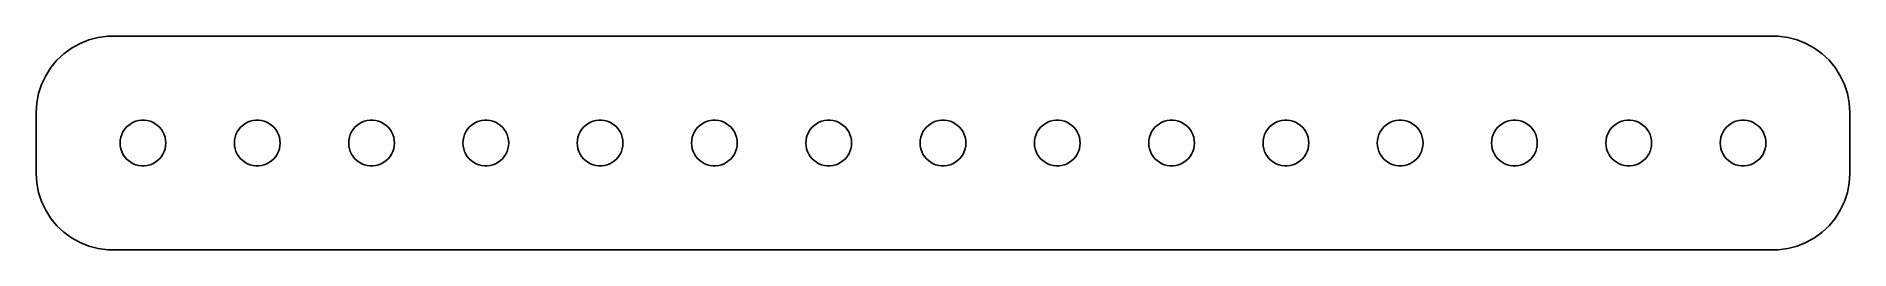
# Model space of a CAD drawing. Header units: metres. Extents: x -60 to 60, y -7 to 7.
import ezdxf

# ---------------------------------------------------------------- set-up
doc = ezdxf.new("R2010")
doc.units = ezdxf.units.M

msp = doc.modelspace()

# ---------------------------------------------------------------- linework, layer by layer
for p, q in [((-57.1791, 6.22163), (-57.6871, 5.85255)), ((-56.6289, 6.52412), (-57.1791, 6.22163)), ((-56.0451, 6.75528), (-56.6289, 6.52412)), ((-55.4369, 6.91142), (-56.0451, 6.75528)), ((-54.8139, 6.99013), (-55.4369, 6.91142)), ((54.8139, 6.99013), (-54.8139, 6.99013)), ((55.4369, 6.91142), (54.8139, 6.99013)), ((56.0451, 6.75528), (55.4369, 6.91142)), ((56.6289, 6.52412), (56.0451, 6.75528)), ((57.1791, 6.22163), (56.6289, 6.52412)), ((57.6871, 5.85255), (57.1791, 6.22163)), ((-58.5451, 4.93892), (-58.8815, 4.40877)), ((-58.1448, 5.42273), (-58.5451, 4.93892)), ((-57.6871, 5.85255), (-58.1448, 5.42273)), ((58.1448, 5.42273), (57.6871, 5.85255)), ((58.5451, 4.93892), (58.1448, 5.42273)), ((58.8815, 4.40877), (58.5451, 4.93892)), ((-59.1489, 3.84062), (-59.3429, 3.24344)), ((-58.8815, 4.40877), (-59.1489, 3.84062)), ((59.1489, 3.84062), (58.8815, 4.40877)), ((59.3429, 3.24344), (59.1489, 3.84062)), ((-59.4606, 2.62666), (-59.5, 2)), ((-59.3429, 3.24344), (-59.4606, 2.62666)), ((59.4606, 2.62666), (59.3429, 3.24344)), ((59.5, 2), (59.4606, 2.62666)), ((-59.5, 2), (-59.5, -2)), ((-53.4561, 1.15576), (-53.3037, 1.26648)), ((-53.3037, 1.26648), (-53.1387, 1.35724)), ((-53.1387, 1.35724), (-52.9635, 1.42657)), ((-52.9635, 1.42657), (-52.7811, 1.47342)), ((-52.7811, 1.47342), (-52.5942, 1.49704)), ((-52.5942, 1.49704), (-52.4058, 1.49704)), ((-52.4058, 1.49704), (-52.2189, 1.47342)), ((-52.2189, 1.47342), (-52.0365, 1.42657)), ((-52.0365, 1.42657), (-51.8613, 1.35724)), ((-51.8613, 1.35724), (-51.6963, 1.26648)), ((-51.6963, 1.26648), (-51.5439, 1.15576)), ((-45.9561, 1.15576), (-45.8037, 1.26648)), ((-45.8037, 1.26648), (-45.6387, 1.35724)), ((-45.6387, 1.35724), (-45.4635, 1.42657)), ((-45.4635, 1.42657), (-45.2811, 1.47342)), ((-45.2811, 1.47342), (-45.0942, 1.49704)), ((-45.0942, 1.49704), (-44.9058, 1.49704)), ((-44.9058, 1.49704), (-44.7189, 1.47342)), ((-44.7189, 1.47342), (-44.5365, 1.42657)), ((-44.5365, 1.42657), (-44.3613, 1.35724)), ((-44.3613, 1.35724), (-44.1963, 1.26648)), ((-44.1963, 1.26648), (-44.0439, 1.15576)), ((-38.4561, 1.15576), (-38.3037, 1.26648)), ((-38.3037, 1.26648), (-38.1387, 1.35724)), ((-38.1387, 1.35724), (-37.9635, 1.42657)), ((-37.9635, 1.42657), (-37.7811, 1.47342)), ((-37.7811, 1.47342), (-37.5942, 1.49704)), ((-37.5942, 1.49704), (-37.4058, 1.49704)), ((-37.4058, 1.49704), (-37.2189, 1.47342)), ((-37.2189, 1.47342), (-37.0365, 1.42657)), ((-37.0365, 1.42657), (-36.8613, 1.35724)), ((-36.8613, 1.35724), (-36.6963, 1.26648)), ((-36.6963, 1.26648), (-36.5439, 1.15576)), ((-30.9561, 1.15576), (-30.8037, 1.26648)), ((-30.8037, 1.26648), (-30.6387, 1.35724)), ((-30.6387, 1.35724), (-30.4635, 1.42657)), ((-30.4635, 1.42657), (-30.2811, 1.47342)), ((-30.2811, 1.47342), (-30.0942, 1.49704)), ((-30.0942, 1.49704), (-29.9058, 1.49704)), ((-29.9058, 1.49704), (-29.7189, 1.47342)), ((-29.7189, 1.47342), (-29.5365, 1.42657)), ((-29.5365, 1.42657), (-29.3613, 1.35724)), ((-29.3613, 1.35724), (-29.1963, 1.26648)), ((-29.1963, 1.26648), (-29.0439, 1.15576)), ((-23.4561, 1.15576), (-23.3037, 1.26648)), ((-23.3037, 1.26648), (-23.1387, 1.35724)), ((-23.1387, 1.35724), (-22.9635, 1.42657)), ((-22.9635, 1.42657), (-22.7811, 1.47342)), ((-22.7811, 1.47342), (-22.5942, 1.49704)), ((-22.5942, 1.49704), (-22.4058, 1.49704)), ((-22.4058, 1.49704), (-22.2189, 1.47342)), ((-22.2189, 1.47342), (-22.0365, 1.42657)), ((-22.0365, 1.42657), (-21.8613, 1.35724)), ((-21.8613, 1.35724), (-21.6963, 1.26648)), ((-21.6963, 1.26648), (-21.5439, 1.15576)), ((-15.9561, 1.15576), (-15.8037, 1.26648)), ((-15.8037, 1.26648), (-15.6387, 1.35724)), ((-15.6387, 1.35724), (-15.4635, 1.42657)), ((-15.4635, 1.42657), (-15.2811, 1.47342)), ((-15.2811, 1.47342), (-15.0942, 1.49704)), ((-15.0942, 1.49704), (-14.9058, 1.49704)), ((-14.9058, 1.49704), (-14.7189, 1.47342)), ((-14.7189, 1.47342), (-14.5365, 1.42657)), ((-14.5365, 1.42657), (-14.3613, 1.35724)), ((-14.3613, 1.35724), (-14.1963, 1.26648)), ((-14.1963, 1.26648), (-14.0439, 1.15576)), ((-8.45613, 1.15576), (-8.30373, 1.26648)), ((-8.30373, 1.26648), (-8.13866, 1.35724)), ((-8.13866, 1.35724), (-7.96352, 1.42657)), ((-7.96352, 1.42657), (-7.78107, 1.47342)), ((-7.78107, 1.47342), (-7.59418, 1.49704)), ((-7.59418, 1.49704), (-7.40581, 1.49704)), ((-7.40581, 1.49704), (-7.21892, 1.47342)), ((-7.21892, 1.47342), (-7.03647, 1.42657)), ((-7.03647, 1.42657), (-6.86133, 1.35724)), ((-6.86133, 1.35724), (-6.69626, 1.26648)), ((-6.69626, 1.26648), (-6.54385, 1.15576)), ((-0.956131, 1.15576), (-0.803726, 1.26648)), ((-0.803726, 1.26648), (-0.638657, 1.35724)), ((-0.638657, 1.35724), (-0.463516, 1.42657)), ((-0.463516, 1.42657), (-0.281067, 1.47342)), ((-0.281067, 1.47342), (-0.094177, 1.49704)), ((-0.094177, 1.49704), (0.094177, 1.49704)), ((0.094177, 1.49704), (0.281067, 1.47342)), ((0.281067, 1.47342), (0.463516, 1.42657)), ((0.463516, 1.42657), (0.638657, 1.35724)), ((0.638657, 1.35724), (0.803726, 1.26648)), ((0.803726, 1.26648), (0.956131, 1.15576)), ((6.54385, 1.15576), (6.69626, 1.26648)), ((6.69626, 1.26648), (6.86133, 1.35724)), ((6.86133, 1.35724), (7.03647, 1.42657)), ((7.03647, 1.42657), (7.21892, 1.47342)), ((7.21892, 1.47342), (7.40581, 1.49704)), ((7.40581, 1.49704), (7.59418, 1.49704)), ((7.59418, 1.49704), (7.78107, 1.47342)), ((7.78107, 1.47342), (7.96352, 1.42657)), ((7.96352, 1.42657), (8.13866, 1.35724)), ((8.13866, 1.35724), (8.30373, 1.26648)), ((8.30373, 1.26648), (8.45613, 1.15576)), ((14.0439, 1.15576), (14.1963, 1.26648)), ((14.1963, 1.26648), (14.3613, 1.35724)), ((14.3613, 1.35724), (14.5365, 1.42657)), ((14.5365, 1.42657), (14.7189, 1.47342)), ((14.7189, 1.47342), (14.9058, 1.49704)), ((14.9058, 1.49704), (15.0942, 1.49704)), ((15.0942, 1.49704), (15.2811, 1.47342)), ((15.2811, 1.47342), (15.4635, 1.42657)), ((15.4635, 1.42657), (15.6387, 1.35724)), ((15.6387, 1.35724), (15.8037, 1.26648)), ((15.8037, 1.26648), (15.9561, 1.15576)), ((21.5439, 1.15576), (21.6963, 1.26648)), ((21.6963, 1.26648), (21.8613, 1.35724)), ((21.8613, 1.35724), (22.0365, 1.42657)), ((22.0365, 1.42657), (22.2189, 1.47342)), ((22.2189, 1.47342), (22.4058, 1.49704)), ((22.4058, 1.49704), (22.5942, 1.49704)), ((22.5942, 1.49704), (22.7811, 1.47342)), ((22.7811, 1.47342), (22.9635, 1.42657)), ((22.9635, 1.42657), (23.1387, 1.35724)), ((23.1387, 1.35724), (23.3037, 1.26648)), ((23.3037, 1.26648), (23.4561, 1.15576)), ((29.0439, 1.15576), (29.1963, 1.26648)), ((29.1963, 1.26648), (29.3613, 1.35724)), ((29.3613, 1.35724), (29.5365, 1.42657)), ((29.5365, 1.42657), (29.7189, 1.47342)), ((29.7189, 1.47342), (29.9058, 1.49704)), ((29.9058, 1.49704), (30.0942, 1.49704)), ((30.0942, 1.49704), (30.2811, 1.47342)), ((30.2811, 1.47342), (30.4635, 1.42657)), ((30.4635, 1.42657), (30.6387, 1.35724)), ((30.6387, 1.35724), (30.8037, 1.26648)), ((30.8037, 1.26648), (30.9561, 1.15576)), ((36.5439, 1.15576), (36.6963, 1.26648)), ((36.6963, 1.26648), (36.8613, 1.35724)), ((36.8613, 1.35724), (37.0365, 1.42657)), ((37.0365, 1.42657), (37.2189, 1.47342)), ((37.2189, 1.47342), (37.4058, 1.49704)), ((37.4058, 1.49704), (37.5942, 1.49704)), ((37.5942, 1.49704), (37.7811, 1.47342)), ((37.7811, 1.47342), (37.9635, 1.42657)), ((37.9635, 1.42657), (38.1387, 1.35724)), ((38.1387, 1.35724), (38.3037, 1.26648)), ((38.3037, 1.26648), (38.4561, 1.15576)), ((44.0439, 1.15576), (44.1963, 1.26648)), ((44.1963, 1.26648), (44.3613, 1.35724)), ((44.3613, 1.35724), (44.5365, 1.42657)), ((44.5365, 1.42657), (44.7189, 1.47342)), ((44.7189, 1.47342), (44.9058, 1.49704)), ((44.9058, 1.49704), (45.0942, 1.49704)), ((45.0942, 1.49704), (45.2811, 1.47342)), ((45.2811, 1.47342), (45.4635, 1.42657)), ((45.4635, 1.42657), (45.6387, 1.35724)), ((45.6387, 1.35724), (45.8037, 1.26648)), ((45.8037, 1.26648), (45.9561, 1.15576)), ((51.5439, 1.15576), (51.6963, 1.26648)), ((51.6963, 1.26648), (51.8613, 1.35724)), ((51.8613, 1.35724), (52.0365, 1.42657)), ((52.0365, 1.42657), (52.2189, 1.47342)), ((52.2189, 1.47342), (52.4058, 1.49704)), ((52.4058, 1.49704), (52.5942, 1.49704)), ((52.5942, 1.49704), (52.7811, 1.47342)), ((52.7811, 1.47342), (52.9635, 1.42657)), ((52.9635, 1.42657), (53.1387, 1.35724)), ((53.1387, 1.35724), (53.3037, 1.26648)), ((53.3037, 1.26648), (53.4561, 1.15576)), ((59.5, -2), (59.5, 2)), ((-54, 0), (-53.9882, 0.187988)), ((-53.9882, -0.187988), (-54, 0)), ((-53.9882, 0.187988), (-53.9529, 0.373032)), ((-53.9529, 0.373032), (-53.8947, 0.552185)), ((-53.8947, 0.552185), (-53.8145, 0.722626)), ((-53.8145, 0.722626), (-53.7135, 0.881668)), ((-53.7135, 0.881668), (-53.5934, 1.02681)), ((-53.5934, 1.02681), (-53.4561, 1.15576)), ((-51.5439, 1.15576), (-51.4065, 1.02681)), ((-51.4065, 1.02681), (-51.2865, 0.881668)), ((-51.2865, 0.881668), (-51.1855, 0.722626)), ((-51.1855, 0.722626), (-51.1053, 0.552185)), ((-51.1053, 0.552185), (-51.0471, 0.373032)), ((-51.0471, 0.373032), (-51.0118, 0.187988)), ((-51.0118, 0.187988), (-51, 0)), ((-51, 0), (-51.0118, -0.187988)), ((-46.5, 0), (-46.4882, 0.187988)), ((-46.4882, -0.187988), (-46.5, 0)), ((-46.4882, 0.187988), (-46.4529, 0.373032)), ((-46.4529, 0.373032), (-46.3947, 0.552185)), ((-46.3947, 0.552185), (-46.3145, 0.722626)), ((-46.3145, 0.722626), (-46.2135, 0.881668)), ((-46.2135, 0.881668), (-46.0934, 1.02681)), ((-46.0934, 1.02681), (-45.9561, 1.15576)), ((-44.0439, 1.15576), (-43.9065, 1.02681)), ((-43.9065, 1.02681), (-43.7865, 0.881668)), ((-43.7865, 0.881668), (-43.6855, 0.722626)), ((-43.6855, 0.722626), (-43.6053, 0.552185)), ((-43.6053, 0.552185), (-43.5471, 0.373032)), ((-43.5471, 0.373032), (-43.5118, 0.187988)), ((-43.5118, 0.187988), (-43.5, 0)), ((-43.5, 0), (-43.5118, -0.187988)), ((-39, 0), (-38.9882, 0.187988)), ((-38.9882, -0.187988), (-39, 0)), ((-38.9882, 0.187988), (-38.9529, 0.373032)), ((-38.9529, 0.373032), (-38.8947, 0.552185)), ((-38.8947, 0.552185), (-38.8145, 0.722626)), ((-38.8145, 0.722626), (-38.7135, 0.881668)), ((-38.7135, 0.881668), (-38.5934, 1.02681)), ((-38.5934, 1.02681), (-38.4561, 1.15576)), ((-36.5439, 1.15576), (-36.4065, 1.02681)), ((-36.4065, 1.02681), (-36.2865, 0.881668)), ((-36.2865, 0.881668), (-36.1855, 0.722626)), ((-36.1855, 0.722626), (-36.1053, 0.552185)), ((-36.1053, 0.552185), (-36.0471, 0.373032)), ((-36.0471, 0.373032), (-36.0118, 0.187988)), ((-36.0118, 0.187988), (-36, 0)), ((-36, 0), (-36.0118, -0.187988)), ((-31.5, 0), (-31.4882, 0.187988)), ((-31.4882, -0.187988), (-31.5, 0)), ((-31.4882, 0.187988), (-31.4529, 0.373032)), ((-31.4529, 0.373032), (-31.3947, 0.552185)), ((-31.3947, 0.552185), (-31.3145, 0.722626)), ((-31.3145, 0.722626), (-31.2135, 0.881668)), ((-31.2135, 0.881668), (-31.0934, 1.02681)), ((-31.0934, 1.02681), (-30.9561, 1.15576)), ((-29.0439, 1.15576), (-28.9065, 1.02681)), ((-28.9065, 1.02681), (-28.7865, 0.881668)), ((-28.7865, 0.881668), (-28.6855, 0.722626)), ((-28.6855, 0.722626), (-28.6053, 0.552185)), ((-28.6053, 0.552185), (-28.5471, 0.373032)), ((-28.5471, 0.373032), (-28.5118, 0.187988)), ((-28.5118, 0.187988), (-28.5, 0)), ((-28.5, 0), (-28.5118, -0.187988)), ((-24, 0), (-23.9882, 0.187988)), ((-23.9882, -0.187988), (-24, 0)), ((-23.9882, 0.187988), (-23.9529, 0.373032)), ((-23.9529, 0.373032), (-23.8947, 0.552185)), ((-23.8947, 0.552185), (-23.8145, 0.722626)), ((-23.8145, 0.722626), (-23.7135, 0.881668)), ((-23.7135, 0.881668), (-23.5934, 1.02681)), ((-23.5934, 1.02681), (-23.4561, 1.15576)), ((-21.5439, 1.15576), (-21.4065, 1.02681)), ((-21.4065, 1.02681), (-21.2865, 0.881668)), ((-21.2865, 0.881668), (-21.1855, 0.722626)), ((-21.1855, 0.722626), (-21.1053, 0.552185)), ((-21.1053, 0.552185), (-21.0471, 0.373032)), ((-21.0471, 0.373032), (-21.0118, 0.187988)), ((-21.0118, 0.187988), (-21, 0)), ((-21, 0), (-21.0118, -0.187988)), ((-16.5, 0), (-16.4882, 0.187988)), ((-16.4882, -0.187988), (-16.5, 0)), ((-16.4882, 0.187988), (-16.4529, 0.373032)), ((-16.4529, 0.373032), (-16.3947, 0.552185)), ((-16.3947, 0.552185), (-16.3145, 0.722626)), ((-16.3145, 0.722626), (-16.2135, 0.881668)), ((-16.2135, 0.881668), (-16.0934, 1.02681)), ((-16.0934, 1.02681), (-15.9561, 1.15576)), ((-14.0439, 1.15576), (-13.9065, 1.02681)), ((-13.9065, 1.02681), (-13.7865, 0.881668)), ((-13.7865, 0.881668), (-13.6855, 0.722626)), ((-13.6855, 0.722626), (-13.6053, 0.552185)), ((-13.6053, 0.552185), (-13.5471, 0.373032)), ((-13.5471, 0.373032), (-13.5118, 0.187988)), ((-13.5118, 0.187988), (-13.5, 0)), ((-13.5, 0), (-13.5118, -0.187988)), ((-9, 0), (-8.98816, 0.187988)), ((-8.98816, -0.187988), (-9, 0)), ((-8.98816, 0.187988), (-8.95287, 0.373032)), ((-8.95287, 0.373032), (-8.89465, 0.552185)), ((-8.89465, 0.552185), (-8.81445, 0.722626)), ((-8.81445, 0.722626), (-8.71352, 0.881668)), ((-8.71352, 0.881668), (-8.59344, 1.02681)), ((-8.59344, 1.02681), (-8.45613, 1.15576)), ((-6.54385, 1.15576), (-6.40654, 1.02681)), ((-6.40654, 1.02681), (-6.28647, 0.881668)), ((-6.28647, 0.881668), (-6.18553, 0.722626)), ((-6.18553, 0.722626), (-6.10533, 0.552185)), ((-6.10533, 0.552185), (-6.04712, 0.373032)), ((-6.04712, 0.373032), (-6.01183, 0.187988)), ((-6.01183, 0.187988), (-6, 0)), ((-6, 0), (-6.01183, -0.187988)), ((-1.5, 0), (-1.48816, 0.187988)), ((-1.48816, -0.187988), (-1.5, 0)), ((-1.48816, 0.187988), (-1.45287, 0.373032)), ((-1.45287, 0.373032), (-1.39465, 0.552185)), ((-1.39465, 0.552185), (-1.31445, 0.722626)), ((-1.31445, 0.722626), (-1.21352, 0.881668)), ((-1.21352, 0.881668), (-1.09344, 1.02681)), ((-1.09344, 1.02681), (-0.956131, 1.15576)), ((0.956131, 1.15576), (1.09344, 1.02681)), ((1.09344, 1.02681), (1.21352, 0.881668)), ((1.21352, 0.881668), (1.31445, 0.722626)), ((1.31445, 0.722626), (1.39465, 0.552185)), ((1.39465, 0.552185), (1.45287, 0.373032)), ((1.45287, 0.373032), (1.48816, 0.187988)), ((1.48816, 0.187988), (1.5, 0)), ((1.5, 0), (1.48816, -0.187988)), ((6, 0), (6.01183, 0.187988)), ((6.01183, -0.187988), (6, 0)), ((6.01183, 0.187988), (6.04712, 0.373032)), ((6.04712, 0.373032), (6.10533, 0.552185)), ((6.10533, 0.552185), (6.18553, 0.722626)), ((6.18553, 0.722626), (6.28647, 0.881668)), ((6.28647, 0.881668), (6.40654, 1.02681)), ((6.40654, 1.02681), (6.54385, 1.15576)), ((8.45613, 1.15576), (8.59344, 1.02681)), ((8.59344, 1.02681), (8.71352, 0.881668)), ((8.71352, 0.881668), (8.81445, 0.722626)), ((8.81445, 0.722626), (8.89465, 0.552185)), ((8.89465, 0.552185), (8.95287, 0.373032)), ((8.95287, 0.373032), (8.98816, 0.187988)), ((8.98816, 0.187988), (9, 0)), ((9, 0), (8.98816, -0.187988)), ((13.5, 0), (13.5118, 0.187988)), ((13.5118, -0.187988), (13.5, 0)), ((13.5118, 0.187988), (13.5471, 0.373032)), ((13.5471, 0.373032), (13.6053, 0.552185)), ((13.6053, 0.552185), (13.6855, 0.722626)), ((13.6855, 0.722626), (13.7865, 0.881668)), ((13.7865, 0.881668), (13.9065, 1.02681)), ((13.9065, 1.02681), (14.0439, 1.15576)), ((15.9561, 1.15576), (16.0934, 1.02681)), ((16.0934, 1.02681), (16.2135, 0.881668)), ((16.2135, 0.881668), (16.3145, 0.722626)), ((16.3145, 0.722626), (16.3947, 0.552185)), ((16.3947, 0.552185), (16.4529, 0.373032)), ((16.4529, 0.373032), (16.4882, 0.187988)), ((16.4882, 0.187988), (16.5, 0)), ((16.5, 0), (16.4882, -0.187988)), ((21, 0), (21.0118, 0.187988)), ((21.0118, -0.187988), (21, 0)), ((21.0118, 0.187988), (21.0471, 0.373032)), ((21.0471, 0.373032), (21.1053, 0.552185)), ((21.1053, 0.552185), (21.1855, 0.722626)), ((21.1855, 0.722626), (21.2865, 0.881668)), ((21.2865, 0.881668), (21.4065, 1.02681)), ((21.4065, 1.02681), (21.5439, 1.15576)), ((23.4561, 1.15576), (23.5934, 1.02681)), ((23.5934, 1.02681), (23.7135, 0.881668)), ((23.7135, 0.881668), (23.8145, 0.722626)), ((23.8145, 0.722626), (23.8947, 0.552185)), ((23.8947, 0.552185), (23.9529, 0.373032)), ((23.9529, 0.373032), (23.9882, 0.187988)), ((23.9882, 0.187988), (24, 0)), ((24, 0), (23.9882, -0.187988)), ((28.5, 0), (28.5118, 0.187988)), ((28.5118, -0.187988), (28.5, 0)), ((28.5118, 0.187988), (28.5471, 0.373032)), ((28.5471, 0.373032), (28.6053, 0.552185)), ((28.6053, 0.552185), (28.6855, 0.722626)), ((28.6855, 0.722626), (28.7865, 0.881668)), ((28.7865, 0.881668), (28.9065, 1.02681)), ((28.9065, 1.02681), (29.0439, 1.15576)), ((30.9561, 1.15576), (31.0934, 1.02681)), ((31.0934, 1.02681), (31.2135, 0.881668)), ((31.2135, 0.881668), (31.3145, 0.722626)), ((31.3145, 0.722626), (31.3947, 0.552185)), ((31.3947, 0.552185), (31.4529, 0.373032)), ((31.4529, 0.373032), (31.4882, 0.187988)), ((31.4882, 0.187988), (31.5, 0)), ((31.5, 0), (31.4882, -0.187988)), ((36, 0), (36.0118, 0.187988)), ((36.0118, -0.187988), (36, 0)), ((36.0118, 0.187988), (36.0471, 0.373032)), ((36.0471, 0.373032), (36.1053, 0.552185)), ((36.1053, 0.552185), (36.1855, 0.722626)), ((36.1855, 0.722626), (36.2865, 0.881668)), ((36.2865, 0.881668), (36.4065, 1.02681)), ((36.4065, 1.02681), (36.5439, 1.15576)), ((38.4561, 1.15576), (38.5934, 1.02681)), ((38.5934, 1.02681), (38.7135, 0.881668)), ((38.7135, 0.881668), (38.8145, 0.722626)), ((38.8145, 0.722626), (38.8947, 0.552185)), ((38.8947, 0.552185), (38.9529, 0.373032)), ((38.9529, 0.373032), (38.9882, 0.187988)), ((38.9882, 0.187988), (39, 0)), ((39, 0), (38.9882, -0.187988)), ((43.5, 0), (43.5118, 0.187988)), ((43.5118, -0.187988), (43.5, 0)), ((43.5118, 0.187988), (43.5471, 0.373032)), ((43.5471, 0.373032), (43.6053, 0.552185)), ((43.6053, 0.552185), (43.6855, 0.722626)), ((43.6855, 0.722626), (43.7865, 0.881668)), ((43.7865, 0.881668), (43.9065, 1.02681)), ((43.9065, 1.02681), (44.0439, 1.15576)), ((45.9561, 1.15576), (46.0934, 1.02681)), ((46.0934, 1.02681), (46.2135, 0.881668)), ((46.2135, 0.881668), (46.3145, 0.722626)), ((46.3145, 0.722626), (46.3947, 0.552185)), ((46.3947, 0.552185), (46.4529, 0.373032)), ((46.4529, 0.373032), (46.4882, 0.187988)), ((46.4882, 0.187988), (46.5, 0)), ((46.5, 0), (46.4882, -0.187988)), ((51, 0), (51.0118, 0.187988)), ((51.0118, -0.187988), (51, 0)), ((51.0118, 0.187988), (51.0471, 0.373032)), ((51.0471, 0.373032), (51.1053, 0.552185)), ((51.1053, 0.552185), (51.1855, 0.722626)), ((51.1855, 0.722626), (51.2865, 0.881668)), ((51.2865, 0.881668), (51.4065, 1.02681)), ((51.4065, 1.02681), (51.5439, 1.15576)), ((53.4561, 1.15576), (53.5934, 1.02681)), ((53.5934, 1.02681), (53.7135, 0.881668)), ((53.7135, 0.881668), (53.8145, 0.722626)), ((53.8145, 0.722626), (53.8947, 0.552185)), ((53.8947, 0.552185), (53.9529, 0.373032)), ((53.9529, 0.373032), (53.9882, 0.187988)), ((53.9882, 0.187988), (54, 0)), ((54, 0), (53.9882, -0.187988)), ((-53.9529, -0.373032), (-53.9882, -0.187988)), ((-53.8947, -0.552185), (-53.9529, -0.373032)), ((-53.8145, -0.722626), (-53.8947, -0.552185)), ((-53.7135, -0.881668), (-53.8145, -0.722626)), ((-53.5934, -1.02681), (-53.7135, -0.881668)), ((-53.4561, -1.15576), (-53.5934, -1.02681)), ((-53.3037, -1.26648), (-53.4561, -1.15576)), ((-51.5439, -1.15576), (-51.6963, -1.26648)), ((-51.4065, -1.02681), (-51.5439, -1.15576)), ((-51.2865, -0.881668), (-51.4065, -1.02681)), ((-51.1855, -0.722626), (-51.2865, -0.881668)), ((-51.1053, -0.552185), (-51.1855, -0.722626)), ((-51.0471, -0.373032), (-51.1053, -0.552185)), ((-51.0118, -0.187988), (-51.0471, -0.373032)), ((-46.4529, -0.373032), (-46.4882, -0.187988)), ((-46.3947, -0.552185), (-46.4529, -0.373032)), ((-46.3145, -0.722626), (-46.3947, -0.552185)), ((-46.2135, -0.881668), (-46.3145, -0.722626)), ((-46.0934, -1.02681), (-46.2135, -0.881668)), ((-45.9561, -1.15576), (-46.0934, -1.02681)), ((-45.8037, -1.26648), (-45.9561, -1.15576)), ((-44.0439, -1.15576), (-44.1963, -1.26648)), ((-43.9065, -1.02681), (-44.0439, -1.15576)), ((-43.7865, -0.881668), (-43.9065, -1.02681)), ((-43.6855, -0.722626), (-43.7865, -0.881668)), ((-43.6053, -0.552185), (-43.6855, -0.722626)), ((-43.5471, -0.373032), (-43.6053, -0.552185)), ((-43.5118, -0.187988), (-43.5471, -0.373032)), ((-38.9529, -0.373032), (-38.9882, -0.187988)), ((-38.8947, -0.552185), (-38.9529, -0.373032)), ((-38.8145, -0.722626), (-38.8947, -0.552185)), ((-38.7135, -0.881668), (-38.8145, -0.722626)), ((-38.5934, -1.02681), (-38.7135, -0.881668)), ((-38.4561, -1.15576), (-38.5934, -1.02681)), ((-38.3037, -1.26648), (-38.4561, -1.15576)), ((-36.5439, -1.15576), (-36.6963, -1.26648)), ((-36.4065, -1.02681), (-36.5439, -1.15576)), ((-36.2865, -0.881668), (-36.4065, -1.02681)), ((-36.1855, -0.722626), (-36.2865, -0.881668)), ((-36.1053, -0.552185), (-36.1855, -0.722626)), ((-36.0471, -0.373032), (-36.1053, -0.552185)), ((-36.0118, -0.187988), (-36.0471, -0.373032)), ((-31.4529, -0.373032), (-31.4882, -0.187988)), ((-31.3947, -0.552185), (-31.4529, -0.373032)), ((-31.3145, -0.722626), (-31.3947, -0.552185)), ((-31.2135, -0.881668), (-31.3145, -0.722626)), ((-31.0934, -1.02681), (-31.2135, -0.881668)), ((-30.9561, -1.15576), (-31.0934, -1.02681)), ((-30.8037, -1.26648), (-30.9561, -1.15576)), ((-29.0439, -1.15576), (-29.1963, -1.26648)), ((-28.9065, -1.02681), (-29.0439, -1.15576)), ((-28.7865, -0.881668), (-28.9065, -1.02681)), ((-28.6855, -0.722626), (-28.7865, -0.881668)), ((-28.6053, -0.552185), (-28.6855, -0.722626)), ((-28.5471, -0.373032), (-28.6053, -0.552185)), ((-28.5118, -0.187988), (-28.5471, -0.373032)), ((-23.9529, -0.373032), (-23.9882, -0.187988)), ((-23.8947, -0.552185), (-23.9529, -0.373032)), ((-23.8145, -0.722626), (-23.8947, -0.552185)), ((-23.7135, -0.881668), (-23.8145, -0.722626)), ((-23.5934, -1.02681), (-23.7135, -0.881668)), ((-23.4561, -1.15576), (-23.5934, -1.02681)), ((-23.3037, -1.26648), (-23.4561, -1.15576)), ((-21.5439, -1.15576), (-21.6963, -1.26648)), ((-21.4065, -1.02681), (-21.5439, -1.15576)), ((-21.2865, -0.881668), (-21.4065, -1.02681)), ((-21.1855, -0.722626), (-21.2865, -0.881668)), ((-21.1053, -0.552185), (-21.1855, -0.722626)), ((-21.0471, -0.373032), (-21.1053, -0.552185)), ((-21.0118, -0.187988), (-21.0471, -0.373032)), ((-16.4529, -0.373032), (-16.4882, -0.187988)), ((-16.3947, -0.552185), (-16.4529, -0.373032)), ((-16.3145, -0.722626), (-16.3947, -0.552185)), ((-16.2135, -0.881668), (-16.3145, -0.722626)), ((-16.0934, -1.02681), (-16.2135, -0.881668)), ((-15.9561, -1.15576), (-16.0934, -1.02681)), ((-15.8037, -1.26648), (-15.9561, -1.15576)), ((-14.0439, -1.15576), (-14.1963, -1.26648)), ((-13.9065, -1.02681), (-14.0439, -1.15576)), ((-13.7865, -0.881668), (-13.9065, -1.02681)), ((-13.6855, -0.722626), (-13.7865, -0.881668)), ((-13.6053, -0.552185), (-13.6855, -0.722626)), ((-13.5471, -0.373032), (-13.6053, -0.552185)), ((-13.5118, -0.187988), (-13.5471, -0.373032)), ((-8.95287, -0.373032), (-8.98816, -0.187988)), ((-8.89465, -0.552185), (-8.95287, -0.373032)), ((-8.81445, -0.722626), (-8.89465, -0.552185)), ((-8.71352, -0.881668), (-8.81445, -0.722626)), ((-8.59344, -1.02681), (-8.71352, -0.881668)), ((-8.45613, -1.15576), (-8.59344, -1.02681)), ((-8.30373, -1.26648), (-8.45613, -1.15576)), ((-6.54385, -1.15576), (-6.69626, -1.26648)), ((-6.40654, -1.02681), (-6.54385, -1.15576)), ((-6.28647, -0.881668), (-6.40654, -1.02681)), ((-6.18553, -0.722626), (-6.28647, -0.881668)), ((-6.10533, -0.552185), (-6.18553, -0.722626)), ((-6.04712, -0.373032), (-6.10533, -0.552185)), ((-6.01183, -0.187988), (-6.04712, -0.373032)), ((-1.45287, -0.373032), (-1.48816, -0.187988)), ((-1.39465, -0.552185), (-1.45287, -0.373032)), ((-1.31445, -0.722626), (-1.39465, -0.552185)), ((-1.21352, -0.881668), (-1.31445, -0.722626)), ((-1.09344, -1.02681), (-1.21352, -0.881668)), ((-0.956131, -1.15576), (-1.09344, -1.02681)), ((-0.803726, -1.26648), (-0.956131, -1.15576)), ((0.956131, -1.15576), (0.803726, -1.26648)), ((1.09344, -1.02681), (0.956131, -1.15576)), ((1.21352, -0.881668), (1.09344, -1.02681)), ((1.31445, -0.722626), (1.21352, -0.881668)), ((1.39465, -0.552185), (1.31445, -0.722626)), ((1.45287, -0.373032), (1.39465, -0.552185)), ((1.48816, -0.187988), (1.45287, -0.373032)), ((6.04712, -0.373032), (6.01183, -0.187988)), ((6.10533, -0.552185), (6.04712, -0.373032)), ((6.18553, -0.722626), (6.10533, -0.552185)), ((6.28647, -0.881668), (6.18553, -0.722626)), ((6.40654, -1.02681), (6.28647, -0.881668)), ((6.54385, -1.15576), (6.40654, -1.02681)), ((6.69626, -1.26648), (6.54385, -1.15576)), ((8.45613, -1.15576), (8.30373, -1.26648)), ((8.59344, -1.02681), (8.45613, -1.15576)), ((8.71352, -0.881668), (8.59344, -1.02681)), ((8.81445, -0.722626), (8.71352, -0.881668)), ((8.89465, -0.552185), (8.81445, -0.722626)), ((8.95287, -0.373032), (8.89465, -0.552185)), ((8.98816, -0.187988), (8.95287, -0.373032)), ((13.5471, -0.373032), (13.5118, -0.187988)), ((13.6053, -0.552185), (13.5471, -0.373032)), ((13.6855, -0.722626), (13.6053, -0.552185)), ((13.7865, -0.881668), (13.6855, -0.722626)), ((13.9065, -1.02681), (13.7865, -0.881668)), ((14.0439, -1.15576), (13.9065, -1.02681)), ((14.1963, -1.26648), (14.0439, -1.15576)), ((15.9561, -1.15576), (15.8037, -1.26648)), ((16.0934, -1.02681), (15.9561, -1.15576)), ((16.2135, -0.881668), (16.0934, -1.02681)), ((16.3145, -0.722626), (16.2135, -0.881668)), ((16.3947, -0.552185), (16.3145, -0.722626)), ((16.4529, -0.373032), (16.3947, -0.552185)), ((16.4882, -0.187988), (16.4529, -0.373032)), ((21.0471, -0.373032), (21.0118, -0.187988)), ((21.1053, -0.552185), (21.0471, -0.373032)), ((21.1855, -0.722626), (21.1053, -0.552185)), ((21.2865, -0.881668), (21.1855, -0.722626)), ((21.4065, -1.02681), (21.2865, -0.881668)), ((21.5439, -1.15576), (21.4065, -1.02681)), ((21.6963, -1.26648), (21.5439, -1.15576)), ((23.4561, -1.15576), (23.3037, -1.26648)), ((23.5934, -1.02681), (23.4561, -1.15576)), ((23.7135, -0.881668), (23.5934, -1.02681)), ((23.8145, -0.722626), (23.7135, -0.881668)), ((23.8947, -0.552185), (23.8145, -0.722626)), ((23.9529, -0.373032), (23.8947, -0.552185)), ((23.9882, -0.187988), (23.9529, -0.373032)), ((28.5471, -0.373032), (28.5118, -0.187988)), ((28.6053, -0.552185), (28.5471, -0.373032)), ((28.6855, -0.722626), (28.6053, -0.552185)), ((28.7865, -0.881668), (28.6855, -0.722626)), ((28.9065, -1.02681), (28.7865, -0.881668)), ((29.0439, -1.15576), (28.9065, -1.02681)), ((29.1963, -1.26648), (29.0439, -1.15576)), ((30.9561, -1.15576), (30.8037, -1.26648)), ((31.0934, -1.02681), (30.9561, -1.15576)), ((31.2135, -0.881668), (31.0934, -1.02681)), ((31.3145, -0.722626), (31.2135, -0.881668)), ((31.3947, -0.552185), (31.3145, -0.722626)), ((31.4529, -0.373032), (31.3947, -0.552185)), ((31.4882, -0.187988), (31.4529, -0.373032)), ((36.0471, -0.373032), (36.0118, -0.187988)), ((36.1053, -0.552185), (36.0471, -0.373032)), ((36.1855, -0.722626), (36.1053, -0.552185)), ((36.2865, -0.881668), (36.1855, -0.722626)), ((36.4065, -1.02681), (36.2865, -0.881668)), ((36.5439, -1.15576), (36.4065, -1.02681)), ((36.6963, -1.26648), (36.5439, -1.15576)), ((38.4561, -1.15576), (38.3037, -1.26648)), ((38.5934, -1.02681), (38.4561, -1.15576)), ((38.7135, -0.881668), (38.5934, -1.02681)), ((38.8145, -0.722626), (38.7135, -0.881668)), ((38.8947, -0.552185), (38.8145, -0.722626)), ((38.9529, -0.373032), (38.8947, -0.552185)), ((38.9882, -0.187988), (38.9529, -0.373032)), ((43.5471, -0.373032), (43.5118, -0.187988)), ((43.6053, -0.552185), (43.5471, -0.373032)), ((43.6855, -0.722626), (43.6053, -0.552185)), ((43.7865, -0.881668), (43.6855, -0.722626)), ((43.9065, -1.02681), (43.7865, -0.881668)), ((44.0439, -1.15576), (43.9065, -1.02681)), ((44.1963, -1.26648), (44.0439, -1.15576)), ((45.9561, -1.15576), (45.8037, -1.26648)), ((46.0934, -1.02681), (45.9561, -1.15576)), ((46.2135, -0.881668), (46.0934, -1.02681)), ((46.3145, -0.722626), (46.2135, -0.881668)), ((46.3947, -0.552185), (46.3145, -0.722626)), ((46.4529, -0.373032), (46.3947, -0.552185)), ((46.4882, -0.187988), (46.4529, -0.373032)), ((51.0471, -0.373032), (51.0118, -0.187988)), ((51.1053, -0.552185), (51.0471, -0.373032)), ((51.1855, -0.722626), (51.1053, -0.552185)), ((51.2865, -0.881668), (51.1855, -0.722626)), ((51.4065, -1.02681), (51.2865, -0.881668)), ((51.5439, -1.15576), (51.4065, -1.02681)), ((51.6963, -1.26648), (51.5439, -1.15576)), ((53.4561, -1.15576), (53.3037, -1.26648)), ((53.5934, -1.02681), (53.4561, -1.15576)), ((53.7135, -0.881668), (53.5934, -1.02681)), ((53.8145, -0.722626), (53.7135, -0.881668)), ((53.8947, -0.552185), (53.8145, -0.722626)), ((53.9529, -0.373032), (53.8947, -0.552185)), ((53.9882, -0.187988), (53.9529, -0.373032)), ((-59.5, -2), (-59.4606, -2.62666)), ((-53.1387, -1.35724), (-53.3037, -1.26648)), ((-52.9635, -1.42657), (-53.1387, -1.35724)), ((-52.7811, -1.47342), (-52.9635, -1.42657)), ((-52.5942, -1.49704), (-52.7811, -1.47342)), ((-52.4058, -1.49704), (-52.5942, -1.49704)), ((-52.2189, -1.47342), (-52.4058, -1.49704)), ((-52.0365, -1.42657), (-52.2189, -1.47342)), ((-51.8613, -1.35724), (-52.0365, -1.42657)), ((-51.6963, -1.26648), (-51.8613, -1.35724)), ((-45.6387, -1.35724), (-45.8037, -1.26648)), ((-45.4635, -1.42657), (-45.6387, -1.35724)), ((-45.2811, -1.47342), (-45.4635, -1.42657)), ((-45.0942, -1.49704), (-45.2811, -1.47342)), ((-44.9058, -1.49704), (-45.0942, -1.49704)), ((-44.7189, -1.47342), (-44.9058, -1.49704)), ((-44.5365, -1.42657), (-44.7189, -1.47342)), ((-44.3613, -1.35724), (-44.5365, -1.42657)), ((-44.1963, -1.26648), (-44.3613, -1.35724)), ((-38.1387, -1.35724), (-38.3037, -1.26648)), ((-37.9635, -1.42657), (-38.1387, -1.35724)), ((-37.7811, -1.47342), (-37.9635, -1.42657)), ((-37.5942, -1.49704), (-37.7811, -1.47342)), ((-37.4058, -1.49704), (-37.5942, -1.49704)), ((-37.2189, -1.47342), (-37.4058, -1.49704)), ((-37.0365, -1.42657), (-37.2189, -1.47342)), ((-36.8613, -1.35724), (-37.0365, -1.42657)), ((-36.6963, -1.26648), (-36.8613, -1.35724)), ((-30.6387, -1.35724), (-30.8037, -1.26648)), ((-30.4635, -1.42657), (-30.6387, -1.35724)), ((-30.2811, -1.47342), (-30.4635, -1.42657)), ((-30.0942, -1.49704), (-30.2811, -1.47342)), ((-29.9058, -1.49704), (-30.0942, -1.49704)), ((-29.7189, -1.47342), (-29.9058, -1.49704)), ((-29.5365, -1.42657), (-29.7189, -1.47342)), ((-29.3613, -1.35724), (-29.5365, -1.42657)), ((-29.1963, -1.26648), (-29.3613, -1.35724)), ((-23.1387, -1.35724), (-23.3037, -1.26648)), ((-22.9635, -1.42657), (-23.1387, -1.35724)), ((-22.7811, -1.47342), (-22.9635, -1.42657)), ((-22.5942, -1.49704), (-22.7811, -1.47342)), ((-22.4058, -1.49704), (-22.5942, -1.49704)), ((-22.2189, -1.47342), (-22.4058, -1.49704)), ((-22.0365, -1.42657), (-22.2189, -1.47342)), ((-21.8613, -1.35724), (-22.0365, -1.42657)), ((-21.6963, -1.26648), (-21.8613, -1.35724)), ((-15.6387, -1.35724), (-15.8037, -1.26648)), ((-15.4635, -1.42657), (-15.6387, -1.35724)), ((-15.2811, -1.47342), (-15.4635, -1.42657)), ((-15.0942, -1.49704), (-15.2811, -1.47342)), ((-14.9058, -1.49704), (-15.0942, -1.49704)), ((-14.7189, -1.47342), (-14.9058, -1.49704)), ((-14.5365, -1.42657), (-14.7189, -1.47342)), ((-14.3613, -1.35724), (-14.5365, -1.42657)), ((-14.1963, -1.26648), (-14.3613, -1.35724)), ((-8.13866, -1.35724), (-8.30373, -1.26648)), ((-7.96352, -1.42657), (-8.13866, -1.35724)), ((-7.78107, -1.47342), (-7.96352, -1.42657)), ((-7.59418, -1.49704), (-7.78107, -1.47342)), ((-7.40581, -1.49704), (-7.59418, -1.49704)), ((-7.21892, -1.47342), (-7.40581, -1.49704)), ((-7.03647, -1.42657), (-7.21892, -1.47342)), ((-6.86133, -1.35724), (-7.03647, -1.42657)), ((-6.69626, -1.26648), (-6.86133, -1.35724)), ((-0.638657, -1.35724), (-0.803726, -1.26648)), ((-0.463516, -1.42657), (-0.638657, -1.35724)), ((-0.281067, -1.47342), (-0.463516, -1.42657)), ((-0.094177, -1.49704), (-0.281067, -1.47342)), ((0.094177, -1.49704), (-0.094177, -1.49704)), ((0.281067, -1.47342), (0.094177, -1.49704)), ((0.463516, -1.42657), (0.281067, -1.47342)), ((0.638657, -1.35724), (0.463516, -1.42657)), ((0.803726, -1.26648), (0.638657, -1.35724)), ((6.86133, -1.35724), (6.69626, -1.26648)), ((7.03647, -1.42657), (6.86133, -1.35724)), ((7.21892, -1.47342), (7.03647, -1.42657)), ((7.40581, -1.49704), (7.21892, -1.47342)), ((7.59418, -1.49704), (7.40581, -1.49704)), ((7.78107, -1.47342), (7.59418, -1.49704)), ((7.96352, -1.42657), (7.78107, -1.47342)), ((8.13866, -1.35724), (7.96352, -1.42657)), ((8.30373, -1.26648), (8.13866, -1.35724)), ((14.3613, -1.35724), (14.1963, -1.26648)), ((14.5365, -1.42657), (14.3613, -1.35724)), ((14.7189, -1.47342), (14.5365, -1.42657)), ((14.9058, -1.49704), (14.7189, -1.47342)), ((15.0942, -1.49704), (14.9058, -1.49704)), ((15.2811, -1.47342), (15.0942, -1.49704)), ((15.4635, -1.42657), (15.2811, -1.47342)), ((15.6387, -1.35724), (15.4635, -1.42657)), ((15.8037, -1.26648), (15.6387, -1.35724)), ((21.8613, -1.35724), (21.6963, -1.26648)), ((22.0365, -1.42657), (21.8613, -1.35724)), ((22.2189, -1.47342), (22.0365, -1.42657)), ((22.4058, -1.49704), (22.2189, -1.47342)), ((22.5942, -1.49704), (22.4058, -1.49704)), ((22.7811, -1.47342), (22.5942, -1.49704)), ((22.9635, -1.42657), (22.7811, -1.47342)), ((23.1387, -1.35724), (22.9635, -1.42657)), ((23.3037, -1.26648), (23.1387, -1.35724)), ((29.3613, -1.35724), (29.1963, -1.26648)), ((29.5365, -1.42657), (29.3613, -1.35724)), ((29.7189, -1.47342), (29.5365, -1.42657)), ((29.9058, -1.49704), (29.7189, -1.47342)), ((30.0942, -1.49704), (29.9058, -1.49704)), ((30.2811, -1.47342), (30.0942, -1.49704)), ((30.4635, -1.42657), (30.2811, -1.47342)), ((30.6387, -1.35724), (30.4635, -1.42657)), ((30.8037, -1.26648), (30.6387, -1.35724)), ((36.8613, -1.35724), (36.6963, -1.26648)), ((37.0365, -1.42657), (36.8613, -1.35724)), ((37.2189, -1.47342), (37.0365, -1.42657)), ((37.4058, -1.49704), (37.2189, -1.47342)), ((37.5942, -1.49704), (37.4058, -1.49704)), ((37.7811, -1.47342), (37.5942, -1.49704)), ((37.9635, -1.42657), (37.7811, -1.47342)), ((38.1387, -1.35724), (37.9635, -1.42657)), ((38.3037, -1.26648), (38.1387, -1.35724)), ((44.3613, -1.35724), (44.1963, -1.26648)), ((44.5365, -1.42657), (44.3613, -1.35724)), ((44.7189, -1.47342), (44.5365, -1.42657)), ((44.9058, -1.49704), (44.7189, -1.47342)), ((45.0942, -1.49704), (44.9058, -1.49704)), ((45.2811, -1.47342), (45.0942, -1.49704)), ((45.4635, -1.42657), (45.2811, -1.47342)), ((45.6387, -1.35724), (45.4635, -1.42657)), ((45.8037, -1.26648), (45.6387, -1.35724)), ((51.8613, -1.35724), (51.6963, -1.26648)), ((52.0365, -1.42657), (51.8613, -1.35724)), ((52.2189, -1.47342), (52.0365, -1.42657)), ((52.4058, -1.49704), (52.2189, -1.47342)), ((52.5942, -1.49704), (52.4058, -1.49704)), ((52.7811, -1.47342), (52.5942, -1.49704)), ((52.9635, -1.42657), (52.7811, -1.47342)), ((53.1387, -1.35724), (52.9635, -1.42657)), ((53.3037, -1.26648), (53.1387, -1.35724)), ((59.4606, -2.62666), (59.5, -2)), ((-59.4606, -2.62666), (-59.3429, -3.24344)), ((-59.3429, -3.24344), (-59.1489, -3.84062)), ((59.1489, -3.84062), (59.3429, -3.24344)), ((59.3429, -3.24344), (59.4606, -2.62666)), ((-59.1489, -3.84062), (-58.8815, -4.40877)), ((-58.8815, -4.40877), (-58.5451, -4.93892)), ((58.5451, -4.93892), (58.8815, -4.40877)), ((58.8815, -4.40877), (59.1489, -3.84062)), ((-58.5451, -4.93892), (-58.1448, -5.42273)), ((-58.1448, -5.42273), (-57.6871, -5.85255)), ((-57.6871, -5.85255), (-57.1791, -6.22163)), ((57.1791, -6.22163), (57.6871, -5.85255)), ((57.6871, -5.85255), (58.1448, -5.42273)), ((58.1448, -5.42273), (58.5451, -4.93892)), ((-57.1791, -6.22163), (-56.6289, -6.52412)), ((-56.6289, -6.52412), (-56.0451, -6.75528)), ((-56.0451, -6.75528), (-55.4369, -6.91142)), ((-55.4369, -6.91142), (-54.8139, -6.99013)), ((-54.8139, -6.99013), (54.8139, -6.99013)), ((54.8139, -6.99013), (55.4369, -6.91142)), ((55.4369, -6.91142), (56.0451, -6.75528)), ((56.0451, -6.75528), (56.6289, -6.52412)), ((56.6289, -6.52412), (57.1791, -6.22163))]:
    msp.add_line(p, q)

doc.saveas('drawing.dxf')
